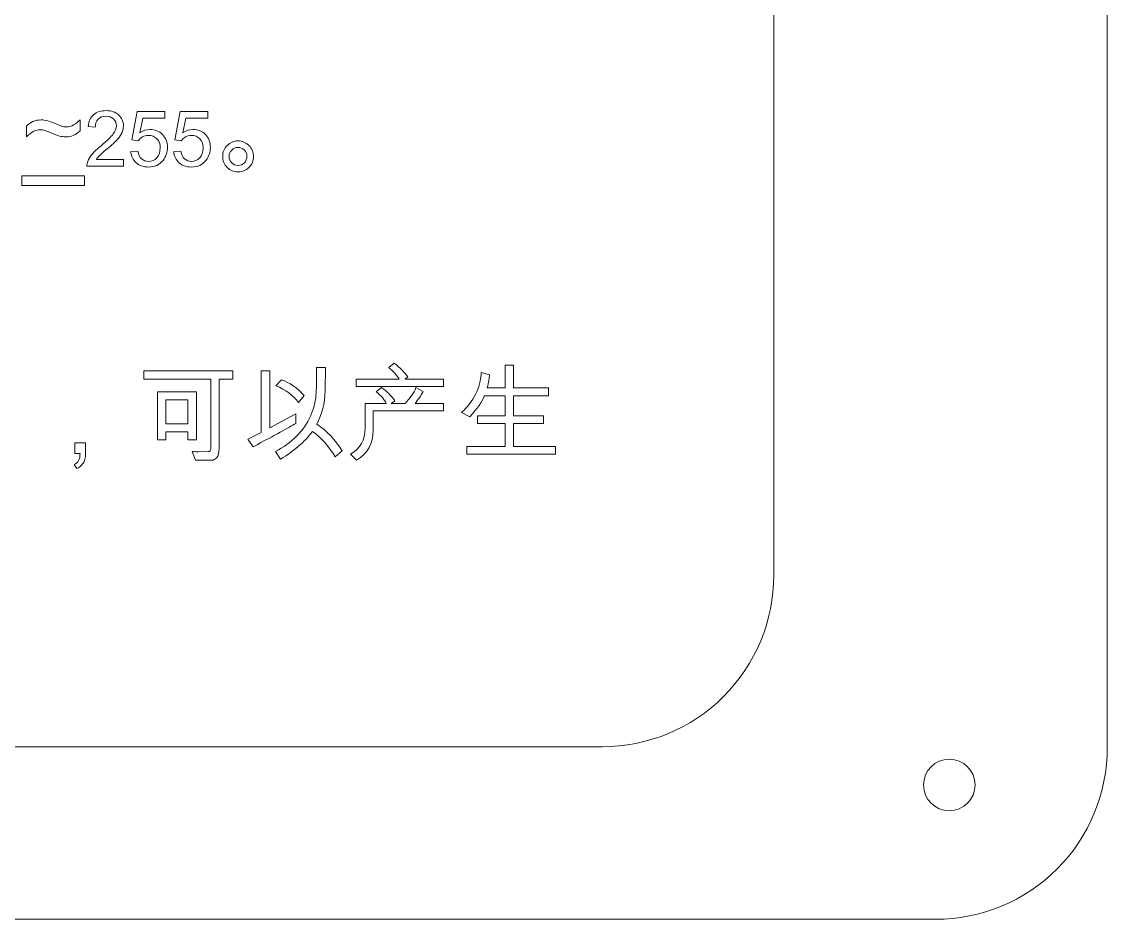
# Model space of a CAD drawing. Header units: millimetres. Extents: x 323 to 983, y 59 to 560.
# Drawn here: x 559.5 to 622.8, y 58.6 to 110.9 of the extents above; entities that cross this region are included whole.
import ezdxf

# ---------------------------------------------------------------- set-up
doc = ezdxf.new("R2010")
doc.units = ezdxf.units.MM
doc.header["$MEASUREMENT"] = 0
doc.layers.add('layer 1', color=7, linetype='Continuous')

msp = doc.modelspace()

# ---------------------------------------------------------------- linework, layer by layer
at = {"layer": 'layer 1', "color": 142, "lineweight": 9}
for points, knots in [([(332.7743, 558.5647), (332.7743, 558.5647), (612.7743, 558.5647), (612.7743, 558.5647), (612.7743, 558.5647), (615.4248, 558.5664), (617.9674, 557.5151), (619.8428, 555.6421), (619.8428, 555.6421), (621.7182, 553.7691), (622.7727, 551.2152), (622.7743, 548.5647), (622.7743, 548.5647), (622.7743, 548.5647), (622.7743, 68.5647), (622.7743, 68.5647), (622.7743, 68.5647), (622.776, 65.9143), (621.7247, 63.3717), (619.8517, 61.4963), (619.8517, 61.4963), (617.9787, 59.6209), (615.4248, 58.5664), (612.7743, 58.5647), (612.7743, 58.5647), (612.7743, 58.5647), (332.7743, 58.5647), (332.7743, 58.5647), (332.7743, 58.5647), (330.1239, 58.5631), (327.5813, 59.6144), (325.7059, 61.4873), (325.7059, 61.4873), (323.8305, 63.3603), (322.776, 65.9143), (322.7743, 68.5647), (322.7743, 68.5647), (322.7743, 68.5647), (322.7743, 548.5647), (322.7743, 548.5647), (322.7743, 548.5647), (322.7727, 551.2152), (323.824, 553.7578), (325.6969, 555.6332), (325.6969, 555.6332), (327.5699, 557.5086), (330.1239, 558.5631), (332.7743, 558.5647)], [0, 0, 0, 0, 0.0833333, 0.0833333, 0.0833333, 0.0833333, 0.1666667, 0.1666667, 0.1666667, 0.1666667, 0.25, 0.25, 0.25, 0.25, 0.3333333, 0.3333333, 0.3333333, 0.3333333, 0.4166667, 0.4166667, 0.4166667, 0.4166667, 0.5, 0.5, 0.5, 0.5, 0.5833333, 0.5833333, 0.5833333, 0.5833333, 0.6666667, 0.6666667, 0.6666667, 0.6666667, 0.75, 0.75, 0.75, 0.75, 0.8333333, 0.8333333, 0.8333333, 0.8333333, 0.9166667, 0.9166667, 0.9166667, 0.9166667, 1, 1, 1, 1]), ([(613.5702, 67.8908), (612.7418, 67.8908), (612.0702, 67.2193), (612.0702, 66.3908), (612.0702, 66.3908), (612.0702, 65.5624), (612.7418, 64.8908), (613.5702, 64.8908), (613.5702, 64.8908), (614.3986, 64.8908), (615.0702, 65.5624), (615.0702, 66.3908), (615.0702, 66.3908), (615.0702, 67.2193), (614.3986, 67.8908), (613.5702, 67.8908)], [0, 0, 0, 0, 0.25, 0.25, 0.25, 0.25, 0.5, 0.5, 0.5, 0.5, 0.75, 0.75, 0.75, 0.75, 1, 1, 1, 1]), ([(613.5702, 67.8908), (612.7418, 67.8908), (612.0702, 67.2193), (612.0702, 66.3908), (612.0702, 66.3908), (612.0702, 65.5624), (612.7418, 64.8908), (613.5702, 64.8908), (613.5702, 64.8908), (614.3986, 64.8908), (615.0702, 65.5624), (615.0702, 66.3908), (615.0702, 66.3908), (615.0702, 67.2193), (614.3986, 67.8908), (613.5702, 67.8908)], [0, 0, 0, 0, 0.25, 0.25, 0.25, 0.25, 0.5, 0.5, 0.5, 0.5, 0.75, 0.75, 0.75, 0.75, 1, 1, 1, 1]), ([(613.5702, 67.8908), (612.7418, 67.8908), (612.0702, 67.2193), (612.0702, 66.3908), (612.0702, 66.3908), (612.0702, 65.5624), (612.7418, 64.8908), (613.5702, 64.8908), (613.5702, 64.8908), (614.3986, 64.8908), (615.0702, 65.5624), (615.0702, 66.3908), (615.0702, 66.3908), (615.0702, 67.2193), (614.3986, 67.8908), (613.5702, 67.8908)], [0, 0, 0, 0, 0.25, 0.25, 0.25, 0.25, 0.5, 0.5, 0.5, 0.5, 0.75, 0.75, 0.75, 0.75, 1, 1, 1, 1]), ([(613.5702, 67.8908), (612.7418, 67.8908), (612.0702, 67.2193), (612.0702, 66.3908), (612.0702, 66.3908), (612.0702, 65.5624), (612.7418, 64.8908), (613.5702, 64.8908), (613.5702, 64.8908), (614.3986, 64.8908), (615.0702, 65.5624), (615.0702, 66.3908), (615.0702, 66.3908), (615.0702, 67.2193), (614.3986, 67.8908), (613.5702, 67.8908)], [0, 0, 0, 0, 0.25, 0.25, 0.25, 0.25, 0.5, 0.5, 0.5, 0.5, 0.75, 0.75, 0.75, 0.75, 1, 1, 1, 1]), ([(613.5702, 67.8908), (612.7418, 67.8908), (612.0702, 67.2193), (612.0702, 66.3908), (612.0702, 66.3908), (612.0702, 65.5624), (612.7418, 64.8908), (613.5702, 64.8908), (613.5702, 64.8908), (614.3986, 64.8908), (615.0702, 65.5624), (615.0702, 66.3908), (615.0702, 66.3908), (615.0702, 67.2193), (614.3986, 67.8908), (613.5702, 67.8908)], [0, 0, 0, 0, 0.25, 0.25, 0.25, 0.25, 0.5, 0.5, 0.5, 0.5, 0.75, 0.75, 0.75, 0.75, 1, 1, 1, 1]), ([(613.5702, 67.8908), (612.7418, 67.8908), (612.0702, 67.2193), (612.0702, 66.3908), (612.0702, 66.3908), (612.0702, 65.5624), (612.7418, 64.8908), (613.5702, 64.8908), (613.5702, 64.8908), (614.3986, 64.8908), (615.0702, 65.5624), (615.0702, 66.3908), (615.0702, 66.3908), (615.0702, 67.2193), (614.3986, 67.8908), (613.5702, 67.8908)], [0, 0, 0, 0, 0.25, 0.25, 0.25, 0.25, 0.5, 0.5, 0.5, 0.5, 0.75, 0.75, 0.75, 0.75, 1, 1, 1, 1]), ([(613.5702, 67.8908), (612.7418, 67.8908), (612.0702, 67.2193), (612.0702, 66.3908), (612.0702, 66.3908), (612.0702, 65.5624), (612.7418, 64.8908), (613.5702, 64.8908), (613.5702, 64.8908), (614.3986, 64.8908), (615.0702, 65.5624), (615.0702, 66.3908), (615.0702, 66.3908), (615.0702, 67.2193), (614.3986, 67.8908), (613.5702, 67.8908)], [0, 0, 0, 0, 0.25, 0.25, 0.25, 0.25, 0.5, 0.5, 0.5, 0.5, 0.75, 0.75, 0.75, 0.75, 1, 1, 1, 1]), ([(613.5702, 67.8908), (612.7418, 67.8908), (612.0702, 67.2193), (612.0702, 66.3908), (612.0702, 66.3908), (612.0702, 65.5624), (612.7418, 64.8908), (613.5702, 64.8908), (613.5702, 64.8908), (614.3986, 64.8908), (615.0702, 65.5624), (615.0702, 66.3908), (615.0702, 66.3908), (615.0702, 67.2193), (614.3986, 67.8908), (613.5702, 67.8908)], [0, 0, 0, 0, 0.25, 0.25, 0.25, 0.25, 0.5, 0.5, 0.5, 0.5, 0.75, 0.75, 0.75, 0.75, 1, 1, 1, 1]), ([(613.5702, 67.8908), (612.7418, 67.8908), (612.0702, 67.2193), (612.0702, 66.3908), (612.0702, 66.3908), (612.0702, 65.5624), (612.7418, 64.8908), (613.5702, 64.8908), (613.5702, 64.8908), (614.3986, 64.8908), (615.0702, 65.5624), (615.0702, 66.3908), (615.0702, 66.3908), (615.0702, 67.2193), (614.3986, 67.8908), (613.5702, 67.8908)], [0, 0, 0, 0, 0.25, 0.25, 0.25, 0.25, 0.5, 0.5, 0.5, 0.5, 0.75, 0.75, 0.75, 0.75, 1, 1, 1, 1]), ([(613.5702, 67.8908), (612.7418, 67.8908), (612.0702, 67.2193), (612.0702, 66.3908), (612.0702, 66.3908), (612.0702, 65.5624), (612.7418, 64.8908), (613.5702, 64.8908), (613.5702, 64.8908), (614.3986, 64.8908), (615.0702, 65.5624), (615.0702, 66.3908), (615.0702, 66.3908), (615.0702, 67.2193), (614.3986, 67.8908), (613.5702, 67.8908)], [0, 0, 0, 0, 0.25, 0.25, 0.25, 0.25, 0.5, 0.5, 0.5, 0.5, 0.75, 0.75, 0.75, 0.75, 1, 1, 1, 1]), ([(613.5702, 67.8908), (612.7418, 67.8908), (612.0702, 67.2193), (612.0702, 66.3908), (612.0702, 66.3908), (612.0702, 65.5624), (612.7418, 64.8908), (613.5702, 64.8908), (613.5702, 64.8908), (614.3986, 64.8908), (615.0702, 65.5624), (615.0702, 66.3908), (615.0702, 66.3908), (615.0702, 67.2193), (614.3986, 67.8908), (613.5702, 67.8908)], [0, 0, 0, 0, 0.25, 0.25, 0.25, 0.25, 0.5, 0.5, 0.5, 0.5, 0.75, 0.75, 0.75, 0.75, 1, 1, 1, 1]), ([(613.5702, 67.8908), (612.7418, 67.8908), (612.0702, 67.2193), (612.0702, 66.3908), (612.0702, 66.3908), (612.0702, 65.5624), (612.7418, 64.8908), (613.5702, 64.8908), (613.5702, 64.8908), (614.3986, 64.8908), (615.0702, 65.5624), (615.0702, 66.3908), (615.0702, 66.3908), (615.0702, 67.2193), (614.3986, 67.8908), (613.5702, 67.8908)], [0, 0, 0, 0, 0.25, 0.25, 0.25, 0.25, 0.5, 0.5, 0.5, 0.5, 0.75, 0.75, 0.75, 0.75, 1, 1, 1, 1]), ([(613.5702, 67.8908), (612.7418, 67.8908), (612.0702, 67.2193), (612.0702, 66.3908), (612.0702, 66.3908), (612.0702, 65.5624), (612.7418, 64.8908), (613.5702, 64.8908), (613.5702, 64.8908), (614.3986, 64.8908), (615.0702, 65.5624), (615.0702, 66.3908), (615.0702, 66.3908), (615.0702, 67.2193), (614.3986, 67.8908), (613.5702, 67.8908)], [0, 0, 0, 0, 0.25, 0.25, 0.25, 0.25, 0.5, 0.5, 0.5, 0.5, 0.75, 0.75, 0.75, 0.75, 1, 1, 1, 1]), ([(613.5702, 67.8908), (612.7418, 67.8908), (612.0702, 67.2193), (612.0702, 66.3908), (612.0702, 66.3908), (612.0702, 65.5624), (612.7418, 64.8908), (613.5702, 64.8908), (613.5702, 64.8908), (614.3986, 64.8908), (615.0702, 65.5624), (615.0702, 66.3908), (615.0702, 66.3908), (615.0702, 67.2193), (614.3986, 67.8908), (613.5702, 67.8908)], [0, 0, 0, 0, 0.25, 0.25, 0.25, 0.25, 0.5, 0.5, 0.5, 0.5, 0.75, 0.75, 0.75, 0.75, 1, 1, 1, 1]), ([(613.5702, 67.8908), (612.7418, 67.8908), (612.0702, 67.2193), (612.0702, 66.3908), (612.0702, 66.3908), (612.0702, 65.5624), (612.7418, 64.8908), (613.5702, 64.8908), (613.5702, 64.8908), (614.3986, 64.8908), (615.0702, 65.5624), (615.0702, 66.3908), (615.0702, 66.3908), (615.0702, 67.2193), (614.3986, 67.8908), (613.5702, 67.8908)], [0, 0, 0, 0, 0.25, 0.25, 0.25, 0.25, 0.5, 0.5, 0.5, 0.5, 0.75, 0.75, 0.75, 0.75, 1, 1, 1, 1]), ([(613.5702, 67.8908), (612.7418, 67.8908), (612.0702, 67.2193), (612.0702, 66.3908), (612.0702, 66.3908), (612.0702, 65.5624), (612.7418, 64.8908), (613.5702, 64.8908), (613.5702, 64.8908), (614.3986, 64.8908), (615.0702, 65.5624), (615.0702, 66.3908), (615.0702, 66.3908), (615.0702, 67.2192), (614.3986, 67.8908), (613.5702, 67.8908)], [0, 0, 0, 0, 0.25, 0.25, 0.25, 0.25, 0.5, 0.5, 0.5, 0.5, 0.75, 0.75, 0.75, 0.75, 1, 1, 1, 1]), ([(613.5702, 67.8908), (612.7418, 67.8908), (612.0702, 67.2193), (612.0702, 66.3908), (612.0702, 66.3908), (612.0702, 65.5624), (612.7418, 64.8908), (613.5702, 64.8908), (613.5702, 64.8908), (614.3986, 64.8908), (615.0702, 65.5624), (615.0702, 66.3908), (615.0702, 66.3908), (615.0702, 67.2192), (614.3986, 67.8908), (613.5702, 67.8908)], [0, 0, 0, 0, 0.25, 0.25, 0.25, 0.25, 0.5, 0.5, 0.5, 0.5, 0.75, 0.75, 0.75, 0.75, 1, 1, 1, 1]), ([(613.5702, 67.8908), (612.7418, 67.8908), (612.0702, 67.2193), (612.0702, 66.3908), (612.0702, 66.3908), (612.0702, 65.5624), (612.7418, 64.8908), (613.5702, 64.8908), (613.5702, 64.8908), (614.3986, 64.8908), (615.0702, 65.5624), (615.0702, 66.3908), (615.0702, 66.3908), (615.0702, 67.2192), (614.3986, 67.8908), (613.5702, 67.8908)], [0, 0, 0, 0, 0.25, 0.25, 0.25, 0.25, 0.5, 0.5, 0.5, 0.5, 0.75, 0.75, 0.75, 0.75, 1, 1, 1, 1]), ([(613.5702, 67.8908), (612.7418, 67.8908), (612.0702, 67.2193), (612.0702, 66.3908), (612.0702, 66.3908), (612.0702, 65.5624), (612.7418, 64.8908), (613.5702, 64.8908), (613.5702, 64.8908), (614.3986, 64.8908), (615.0702, 65.5624), (615.0702, 66.3908), (615.0702, 66.3908), (615.0702, 67.2192), (614.3986, 67.8908), (613.5702, 67.8908)], [0, 0, 0, 0, 0.25, 0.25, 0.25, 0.25, 0.5, 0.5, 0.5, 0.5, 0.75, 0.75, 0.75, 0.75, 1, 1, 1, 1]), ([(613.5702, 67.8908), (612.7418, 67.8908), (612.0702, 67.2193), (612.0702, 66.3908), (612.0702, 66.3908), (612.0702, 65.5624), (612.7418, 64.8908), (613.5702, 64.8908), (613.5702, 64.8908), (614.3986, 64.8908), (615.0702, 65.5624), (615.0702, 66.3908), (615.0702, 66.3908), (615.0702, 67.2192), (614.3986, 67.8908), (613.5702, 67.8908)], [0, 0, 0, 0, 0.25, 0.25, 0.25, 0.25, 0.5, 0.5, 0.5, 0.5, 0.75, 0.75, 0.75, 0.75, 1, 1, 1, 1]), ([(613.5702, 67.8908), (612.7418, 67.8908), (612.0702, 67.2193), (612.0702, 66.3908), (612.0702, 66.3908), (612.0702, 65.5624), (612.7418, 64.8908), (613.5702, 64.8908), (613.5702, 64.8908), (614.3986, 64.8908), (615.0702, 65.5624), (615.0702, 66.3908), (615.0702, 66.3908), (615.0702, 67.2192), (614.3986, 67.8908), (613.5702, 67.8908)], [0, 0, 0, 0, 0.25, 0.25, 0.25, 0.25, 0.5, 0.5, 0.5, 0.5, 0.75, 0.75, 0.75, 0.75, 1, 1, 1, 1])]:
    msp.add_open_spline(points, degree=3, knots=knots, dxfattribs=at)
at = {"layer": 'layer 1', "lineweight": 9}
for points, knots in [([(383.238, 160.7919), (383.238, 160.7919), (593.3409, 160.7919), (593.3409, 160.7919), (593.3409, 160.7919), (595.9914, 160.7935), (598.534, 159.7422), (600.4094, 157.8693), (600.4094, 157.8693), (602.2847, 155.9963), (603.3393, 153.4423), (603.3409, 150.7919), (603.3409, 150.7919), (603.3409, 150.7919), (603.3409, 78.6181), (603.3409, 78.6181), (603.3409, 78.6181), (603.3426, 75.9676), (602.2913, 73.425), (600.4183, 71.5496), (600.4183, 71.5496), (598.5453, 69.6743), (595.9914, 68.6198), (593.3409, 68.6181), (593.3409, 68.6181), (593.3409, 68.6181), (356.6204, 68.6181), (356.6204, 68.6181), (356.6204, 68.6181), (353.9699, 68.6164), (351.4273, 69.6677), (349.552, 71.5407), (349.552, 71.5407), (347.6766, 73.4137), (346.6221, 75.9676), (346.6204, 78.6181), (346.6204, 78.6181), (346.6204, 78.6181), (346.6204, 150.7919), (346.6204, 150.7919), (346.6204, 150.7919), (346.6188, 153.4423), (347.67, 155.9849), (349.543, 157.8603), (349.543, 157.8603), (351.416, 159.7357), (353.9699, 160.7902), (356.6204, 160.7919), (356.6204, 160.7919), (356.6204, 160.7919), (383.238, 160.7919), (383.238, 160.7919)], [0, 0, 0, 0, 0.0769231, 0.0769231, 0.0769231, 0.0769231, 0.1538462, 0.1538462, 0.1538462, 0.1538462, 0.2307692, 0.2307692, 0.2307692, 0.2307692, 0.3076923, 0.3076923, 0.3076923, 0.3076923, 0.3846154, 0.3846154, 0.3846154, 0.3846154, 0.4615385, 0.4615385, 0.4615385, 0.4615385, 0.5384615, 0.5384615, 0.5384615, 0.5384615, 0.6153846, 0.6153846, 0.6153846, 0.6153846, 0.6923077, 0.6923077, 0.6923077, 0.6923077, 0.7692308, 0.7692308, 0.7692308, 0.7692308, 0.8461538, 0.8461538, 0.8461538, 0.8461538, 0.9230769, 0.9230769, 0.9230769, 0.9230769, 1, 1, 1, 1]), ([(565.4505, 102.841), (565.4505, 102.841), (565.4505, 102.4608), (565.4505, 102.4608), (565.4505, 102.4608), (565.4505, 102.4608), (563.3213, 102.4608), (563.3213, 102.4608), (563.3213, 102.4608), (563.3183, 102.556), (563.3333, 102.6475), (563.367, 102.7353), (563.367, 102.7353), (563.421, 102.8808), (563.508, 103.0233), (563.6273, 103.1643), (563.6273, 103.1643), (563.7473, 103.3045), (563.9198, 103.4673), (564.1448, 103.6518), (564.1448, 103.6518), (564.495, 103.939), (564.732, 104.1663), (564.855, 104.3343), (564.855, 104.3343), (564.978, 104.5015), (565.0395, 104.6605), (565.0395, 104.8098), (565.0395, 104.8098), (565.0395, 104.9665), (564.9833, 105.0985), (564.8715, 105.2065), (564.8715, 105.2065), (564.759, 105.3138), (564.6128, 105.3678), (564.4328, 105.3678), (564.4328, 105.3678), (564.2423, 105.3678), (564.09, 105.3108), (563.976, 105.196), (563.976, 105.196), (563.8613, 105.082), (563.8035, 104.9238), (563.802, 104.722), (563.802, 104.722), (563.802, 104.722), (563.3955, 104.7633), (563.3955, 104.7633), (563.3955, 104.7633), (563.4233, 105.067), (563.5283, 105.298), (563.7098, 105.457), (563.7098, 105.457), (563.8913, 105.616), (564.1358, 105.6955), (564.4418, 105.6955), (564.4418, 105.6955), (564.7508, 105.6955), (564.9953, 105.6093), (565.1753, 105.4383), (565.1753, 105.4383), (565.356, 105.2665), (565.446, 105.0543), (565.446, 104.8008), (565.446, 104.8008), (565.446, 104.6718), (565.4198, 104.545), (565.3665, 104.4205), (565.3665, 104.4205), (565.314, 104.296), (565.2263, 104.1648), (565.104, 104.0275), (565.104, 104.0275), (564.9818, 103.8895), (564.7785, 103.7005), (564.4943, 103.4605), (564.4943, 103.4605), (564.2573, 103.261), (564.105, 103.126), (564.0375, 103.0548), (564.0375, 103.0548), (563.97, 102.9843), (563.9145, 102.913), (563.8703, 102.841), (563.8703, 102.841), (563.8703, 102.841), (565.4505, 102.841), (565.4505, 102.841)], [0, 0, 0, 0, 0.0454545, 0.0454545, 0.0454545, 0.0454545, 0.0909091, 0.0909091, 0.0909091, 0.0909091, 0.1363636, 0.1363636, 0.1363636, 0.1363636, 0.1818182, 0.1818182, 0.1818182, 0.1818182, 0.2272727, 0.2272727, 0.2272727, 0.2272727, 0.2727273, 0.2727273, 0.2727273, 0.2727273, 0.3181818, 0.3181818, 0.3181818, 0.3181818, 0.3636364, 0.3636364, 0.3636364, 0.3636364, 0.4090909, 0.4090909, 0.4090909, 0.4090909, 0.4545455, 0.4545455, 0.4545455, 0.4545455, 0.5, 0.5, 0.5, 0.5, 0.5454545, 0.5454545, 0.5454545, 0.5454545, 0.5909091, 0.5909091, 0.5909091, 0.5909091, 0.6363636, 0.6363636, 0.6363636, 0.6363636, 0.6818182, 0.6818182, 0.6818182, 0.6818182, 0.7272727, 0.7272727, 0.7272727, 0.7272727, 0.7727273, 0.7727273, 0.7727273, 0.7727273, 0.8181818, 0.8181818, 0.8181818, 0.8181818, 0.8636364, 0.8636364, 0.8636364, 0.8636364, 0.9090909, 0.9090909, 0.9090909, 0.9090909, 0.9545455, 0.9545455, 0.9545455, 0.9545455, 1, 1, 1, 1]), ([(565.8742, 103.3045), (565.8742, 103.3045), (566.2897, 103.3398), (566.2897, 103.3398), (566.2897, 103.3398), (566.3205, 103.1373), (566.3917, 102.9858), (566.5035, 102.8838), (566.5035, 102.8838), (566.616, 102.7818), (566.751, 102.7308), (566.9092, 102.7308), (566.9092, 102.7308), (567.0997, 102.7308), (567.261, 102.8028), (567.3922, 102.946), (567.3922, 102.946), (567.5242, 103.09), (567.5902, 103.2805), (567.5902, 103.5175), (567.5902, 103.5175), (567.5902, 103.7433), (567.5272, 103.921), (567.4005, 104.0515), (567.4005, 104.0515), (567.2737, 104.182), (567.108, 104.2473), (566.9025, 104.2473), (566.9025, 104.2473), (566.775, 104.2473), (566.6602, 104.218), (566.5575, 104.1603), (566.5575, 104.1603), (566.4547, 104.1025), (566.3745, 104.0275), (566.316, 103.9353), (566.316, 103.9353), (566.316, 103.9353), (565.9447, 103.9833), (565.9447, 103.9833), (565.9447, 103.9833), (565.9447, 103.9833), (566.2567, 105.6378), (566.2567, 105.6378), (566.2567, 105.6378), (566.2567, 105.6378), (567.8587, 105.6378), (567.8587, 105.6378), (567.8587, 105.6378), (567.8587, 105.6378), (567.8587, 105.2598), (567.8587, 105.2598), (567.8587, 105.2598), (567.8587, 105.2598), (566.5732, 105.2598), (566.5732, 105.2598), (566.5732, 105.2598), (566.5732, 105.2598), (566.3992, 104.3943), (566.3992, 104.3943), (566.3992, 104.3943), (566.5927, 104.5293), (566.796, 104.5968), (567.0082, 104.5968), (567.0082, 104.5968), (567.2895, 104.5968), (567.5265, 104.4993), (567.72, 104.3043), (567.72, 104.3043), (567.9135, 104.1093), (568.0102, 103.8588), (568.0102, 103.5528), (568.0102, 103.5528), (568.0102, 103.261), (567.9247, 103.009), (567.7552, 102.7968), (567.7552, 102.7968), (567.5482, 102.5365), (567.2662, 102.4061), (566.9092, 102.4061), (566.9092, 102.4061), (566.616, 102.4061), (566.3767, 102.4878), (566.1915, 102.652), (566.1915, 102.652), (566.0062, 102.8163), (565.9005, 103.0338), (565.8742, 103.3045)], [0, 0, 0, 0, 0.0454545, 0.0454545, 0.0454545, 0.0454545, 0.0909091, 0.0909091, 0.0909091, 0.0909091, 0.1363636, 0.1363636, 0.1363636, 0.1363636, 0.1818182, 0.1818182, 0.1818182, 0.1818182, 0.2272727, 0.2272727, 0.2272727, 0.2272727, 0.2727273, 0.2727273, 0.2727273, 0.2727273, 0.3181818, 0.3181818, 0.3181818, 0.3181818, 0.3636364, 0.3636364, 0.3636364, 0.3636364, 0.4090909, 0.4090909, 0.4090909, 0.4090909, 0.4545455, 0.4545455, 0.4545455, 0.4545455, 0.5, 0.5, 0.5, 0.5, 0.5454545, 0.5454545, 0.5454545, 0.5454545, 0.5909091, 0.5909091, 0.5909091, 0.5909091, 0.6363636, 0.6363636, 0.6363636, 0.6363636, 0.6818182, 0.6818182, 0.6818182, 0.6818182, 0.7272727, 0.7272727, 0.7272727, 0.7272727, 0.7727273, 0.7727273, 0.7727273, 0.7727273, 0.8181818, 0.8181818, 0.8181818, 0.8181818, 0.8636364, 0.8636364, 0.8636364, 0.8636364, 0.9090909, 0.9090909, 0.9090909, 0.9090909, 0.9545455, 0.9545455, 0.9545455, 0.9545455, 1, 1, 1, 1]), ([(568.3769, 103.3045), (568.3769, 103.3045), (568.7924, 103.3398), (568.7924, 103.3398), (568.7924, 103.3398), (568.8232, 103.1373), (568.8944, 102.9858), (569.0062, 102.8838), (569.0062, 102.8838), (569.1187, 102.7818), (569.2537, 102.7308), (569.4119, 102.7308), (569.4119, 102.7308), (569.6024, 102.7308), (569.7637, 102.8028), (569.8949, 102.946), (569.8949, 102.946), (570.0269, 103.09), (570.0929, 103.2805), (570.0929, 103.5175), (570.0929, 103.5175), (570.0929, 103.7433), (570.0299, 103.921), (569.9032, 104.0515), (569.9032, 104.0515), (569.7764, 104.182), (569.6107, 104.2473), (569.4052, 104.2473), (569.4052, 104.2473), (569.2777, 104.2473), (569.1629, 104.218), (569.0602, 104.1603), (569.0602, 104.1603), (568.9574, 104.1025), (568.8772, 104.0275), (568.8187, 103.9353), (568.8187, 103.9353), (568.8187, 103.9353), (568.4474, 103.9833), (568.4474, 103.9833), (568.4474, 103.9833), (568.4474, 103.9833), (568.7594, 105.6378), (568.7594, 105.6378), (568.7594, 105.6378), (568.7594, 105.6378), (570.3614, 105.6378), (570.3614, 105.6378), (570.3614, 105.6378), (570.3614, 105.6378), (570.3614, 105.2598), (570.3614, 105.2598), (570.3614, 105.2598), (570.3614, 105.2598), (569.0759, 105.2598), (569.0759, 105.2598), (569.0759, 105.2598), (569.0759, 105.2598), (568.9019, 104.3943), (568.9019, 104.3943), (568.9019, 104.3943), (569.0954, 104.5293), (569.2987, 104.5968), (569.5109, 104.5968), (569.5109, 104.5968), (569.7922, 104.5968), (570.0292, 104.4993), (570.2227, 104.3043), (570.2227, 104.3043), (570.4162, 104.1093), (570.5129, 103.8588), (570.5129, 103.5528), (570.5129, 103.5528), (570.5129, 103.261), (570.4274, 103.009), (570.2579, 102.7968), (570.2579, 102.7968), (570.0509, 102.5365), (569.7689, 102.4061), (569.4119, 102.4061), (569.4119, 102.4061), (569.1187, 102.4061), (568.8794, 102.4878), (568.6942, 102.652), (568.6942, 102.652), (568.5089, 102.8163), (568.4032, 103.0338), (568.3769, 103.3045)], [0, 0, 0, 0, 0.0454545, 0.0454545, 0.0454545, 0.0454545, 0.0909091, 0.0909091, 0.0909091, 0.0909091, 0.1363636, 0.1363636, 0.1363636, 0.1363636, 0.1818182, 0.1818182, 0.1818182, 0.1818182, 0.2272727, 0.2272727, 0.2272727, 0.2272727, 0.2727273, 0.2727273, 0.2727273, 0.2727273, 0.3181818, 0.3181818, 0.3181818, 0.3181818, 0.3636364, 0.3636364, 0.3636364, 0.3636364, 0.4090909, 0.4090909, 0.4090909, 0.4090909, 0.4545455, 0.4545455, 0.4545455, 0.4545455, 0.5, 0.5, 0.5, 0.5, 0.5454545, 0.5454545, 0.5454545, 0.5454545, 0.5909091, 0.5909091, 0.5909091, 0.5909091, 0.6363636, 0.6363636, 0.6363636, 0.6363636, 0.6818182, 0.6818182, 0.6818182, 0.6818182, 0.7272727, 0.7272727, 0.7272727, 0.7272727, 0.7727273, 0.7727273, 0.7727273, 0.7727273, 0.8181818, 0.8181818, 0.8181818, 0.8181818, 0.8636364, 0.8636364, 0.8636364, 0.8636364, 0.9090909, 0.9090909, 0.9090909, 0.9090909, 0.9545455, 0.9545455, 0.9545455, 0.9545455, 1, 1, 1, 1]), ([(559.8004, 104.1608), (559.8004, 104.1608), (559.8004, 104.7858), (559.8004, 104.7858), (559.8004, 104.7858), (560.016, 105.0306), (560.2983, 105.1525), (560.6483, 105.1525), (560.6483, 105.1525), (560.7713, 105.1525), (560.8994, 105.1348), (561.0327, 105.0993), (561.0327, 105.0993), (561.1671, 105.0639), (561.3588, 104.9931), (561.6067, 104.8868), (561.6067, 104.8868), (561.7473, 104.8275), (561.8525, 104.7889), (561.9223, 104.7712), (561.9223, 104.7712), (561.9931, 104.7525), (562.064, 104.7431), (562.1348, 104.7431), (562.1348, 104.7431), (562.2671, 104.7431), (562.4035, 104.7827), (562.5452, 104.8629), (562.5452, 104.8629), (562.6869, 104.942), (562.8119, 105.042), (562.9223, 105.1618), (562.9223, 105.1618), (562.9223, 105.1618), (562.9223, 104.515), (562.9223, 104.515), (562.9223, 104.515), (562.7921, 104.3931), (562.6598, 104.3045), (562.5275, 104.2493), (562.5275, 104.2493), (562.3942, 104.1941), (562.2442, 104.167), (562.0765, 104.167), (562.0765, 104.167), (561.9546, 104.167), (561.8379, 104.1806), (561.7275, 104.2098), (561.7275, 104.2098), (561.6171, 104.2379), (561.441, 104.3056), (561.1994, 104.4139), (561.1994, 104.4139), (560.9588, 104.5223), (560.7577, 104.5754), (560.5973, 104.5754), (560.5973, 104.5754), (560.4671, 104.5754), (560.3442, 104.5473), (560.2296, 104.492), (560.2296, 104.492), (560.114, 104.4358), (559.9713, 104.3254), (559.8004, 104.1608)], [0, 0, 0, 0, 0.0625, 0.0625, 0.0625, 0.0625, 0.125, 0.125, 0.125, 0.125, 0.1875, 0.1875, 0.1875, 0.1875, 0.25, 0.25, 0.25, 0.25, 0.3125, 0.3125, 0.3125, 0.3125, 0.375, 0.375, 0.375, 0.375, 0.4375, 0.4375, 0.4375, 0.4375, 0.5, 0.5, 0.5, 0.5, 0.5625, 0.5625, 0.5625, 0.5625, 0.625, 0.625, 0.625, 0.625, 0.6875, 0.6875, 0.6875, 0.6875, 0.75, 0.75, 0.75, 0.75, 0.8125, 0.8125, 0.8125, 0.8125, 0.875, 0.875, 0.875, 0.875, 0.9375, 0.9375, 0.9375, 0.9375, 1, 1, 1, 1]), ([(572.1241, 103.9285), (572.3721, 103.9285), (572.5846, 103.84), (572.7606, 103.6629), (572.7606, 103.6629), (572.9366, 103.4858), (573.0241, 103.2723), (573.0241, 103.0223), (573.0241, 103.0223), (573.0241, 102.7743), (572.9366, 102.5618), (572.7616, 102.3858), (572.7616, 102.3858), (572.5866, 102.2098), (572.3762, 102.1223), (572.1304, 102.1223), (572.1304, 102.1223), (571.8825, 102.1223), (571.67, 102.2098), (571.4939, 102.3858), (571.4939, 102.3858), (571.3179, 102.5618), (571.2304, 102.7743), (571.2304, 103.0223), (571.2304, 103.0223), (571.2304, 103.2723), (571.3179, 103.4858), (571.4929, 103.6629), (571.4929, 103.6629), (571.6679, 103.84), (571.8783, 103.9285), (572.1241, 103.9285)], [0, 0, 0, 0, 0.125, 0.125, 0.125, 0.125, 0.25, 0.25, 0.25, 0.25, 0.375, 0.375, 0.375, 0.375, 0.5, 0.5, 0.5, 0.5, 0.625, 0.625, 0.625, 0.625, 0.75, 0.75, 0.75, 0.75, 0.875, 0.875, 0.875, 0.875, 1, 1, 1, 1]), ([(572.1273, 102.5035), (572.2721, 102.5035), (572.3939, 102.5545), (572.495, 102.6577), (572.495, 102.6577), (572.596, 102.7608), (572.646, 102.8837), (572.646, 103.0285), (572.646, 103.0285), (572.646, 103.1733), (572.595, 103.2952), (572.4939, 103.3962), (572.4939, 103.3962), (572.3919, 103.4973), (572.27, 103.5473), (572.1273, 103.5473), (572.1273, 103.5473), (571.9846, 103.5473), (571.8627, 103.4973), (571.7606, 103.3962), (571.7606, 103.3962), (571.6596, 103.2952), (571.6085, 103.1733), (571.6085, 103.0285), (571.6085, 103.0285), (571.6085, 102.8837), (571.6585, 102.7608), (571.7596, 102.6577), (571.7596, 102.6577), (571.8606, 102.5545), (571.9825, 102.5035), (572.1273, 102.5035)], [0, 0, 0, 0, 0.125, 0.125, 0.125, 0.125, 0.25, 0.25, 0.25, 0.25, 0.375, 0.375, 0.375, 0.375, 0.5, 0.5, 0.5, 0.5, 0.625, 0.625, 0.625, 0.625, 0.75, 0.75, 0.75, 0.75, 0.875, 0.875, 0.875, 0.875, 1, 1, 1, 1]), ([(559.5348, 101.8926), (559.5348, 101.8926), (563.1848, 101.8926), (563.1848, 101.8926), (563.1848, 101.8926), (563.1848, 101.8926), (563.1848, 101.3244), (563.1848, 101.3244), (563.1848, 101.3244), (563.1848, 101.3244), (559.5348, 101.3244), (559.5348, 101.3244), (559.5348, 101.3244), (559.5348, 101.3244), (559.5348, 101.8926), (559.5348, 101.8926)], [0, 0, 0, 0, 0.25, 0.25, 0.25, 0.25, 0.5, 0.5, 0.5, 0.5, 0.75, 0.75, 0.75, 0.75, 1, 1, 1, 1]), ([(571.8172, 90.0432), (571.8172, 90.0432), (571.0234, 90.0432), (571.0234, 90.0432), (571.0234, 90.0432), (571.0234, 90.0432), (571.0234, 86.012), (571.0234, 86.012), (571.0234, 86.012), (571.0234, 85.7557), (570.9765, 85.5755), (570.8828, 85.4703), (570.8828, 85.4703), (570.789, 85.3651), (570.6953, 85.313), (570.5994, 85.313), (570.5994, 85.313), (570.5994, 85.313), (569.6442, 85.313), (569.6442, 85.313), (569.6442, 85.313), (569.6442, 85.313), (569.4609, 85.8317), (569.4609, 85.8317), (569.4609, 85.8317), (569.5869, 85.8182), (569.7036, 85.812), (569.8119, 85.814), (569.8119, 85.814), (569.8119, 85.814), (570.4067, 85.8255), (570.4067, 85.8255), (570.4067, 85.8255), (570.4901, 85.8255), (570.5317, 85.8755), (570.5317, 85.9755), (570.5317, 85.9755), (570.5317, 85.9755), (570.5317, 90.0432), (570.5317, 90.0432), (570.5317, 90.0432), (570.5317, 90.0432), (566.6442, 90.0432), (566.6442, 90.0432), (566.6442, 90.0432), (566.6442, 90.0432), (566.6442, 90.5192), (566.6442, 90.5192), (566.6442, 90.5192), (566.6442, 90.5192), (571.8172, 90.5192), (571.8172, 90.5192), (571.8172, 90.5192), (571.8172, 90.5192), (571.8172, 90.0432), (571.8172, 90.0432)], [0, 0, 0, 0, 0.0714286, 0.0714286, 0.0714286, 0.0714286, 0.1428571, 0.1428571, 0.1428571, 0.1428571, 0.2142857, 0.2142857, 0.2142857, 0.2142857, 0.2857143, 0.2857143, 0.2857143, 0.2857143, 0.3571429, 0.3571429, 0.3571429, 0.3571429, 0.4285714, 0.4285714, 0.4285714, 0.4285714, 0.5, 0.5, 0.5, 0.5, 0.5714286, 0.5714286, 0.5714286, 0.5714286, 0.6428571, 0.6428571, 0.6428571, 0.6428571, 0.7142857, 0.7142857, 0.7142857, 0.7142857, 0.7857143, 0.7857143, 0.7857143, 0.7857143, 0.8571429, 0.8571429, 0.8571429, 0.8571429, 0.9285714, 0.9285714, 0.9285714, 0.9285714, 1, 1, 1, 1]), ([(575.488, 87.4682), (575.1078, 87.2359), (574.2786, 86.7797), (573.0005, 86.1005), (573.0005, 86.1005), (573.0005, 86.1005), (572.6932, 86.537), (572.6932, 86.537), (572.6932, 86.537), (572.6932, 86.537), (573.4744, 86.937), (573.4744, 86.937), (573.4744, 86.937), (573.4744, 86.937), (573.4744, 90.5192), (573.4744, 90.5192), (573.4744, 90.5192), (573.4744, 90.5192), (573.9807, 90.5192), (573.9807, 90.5192), (573.9807, 90.5192), (573.9807, 90.5192), (573.9807, 87.2057), (573.9807, 87.2057), (573.9807, 87.2057), (573.9807, 87.2057), (575.488, 88.0203), (575.488, 88.0203), (575.488, 88.0203), (575.488, 88.0203), (575.488, 87.4682), (575.488, 87.4682)], [0, 0, 0, 0, 0.125, 0.125, 0.125, 0.125, 0.25, 0.25, 0.25, 0.25, 0.375, 0.375, 0.375, 0.375, 0.5, 0.5, 0.5, 0.5, 0.625, 0.625, 0.625, 0.625, 0.75, 0.75, 0.75, 0.75, 0.875, 0.875, 0.875, 0.875, 1, 1, 1, 1]), ([(578.1859, 85.8567), (578.1859, 85.8567), (577.7797, 85.5203), (577.7797, 85.5203), (577.7797, 85.5203), (577.4276, 86.1255), (576.989, 86.6182), (576.4619, 87.0005), (576.4619, 87.0005), (576.0036, 86.3807), (575.3838, 85.8432), (574.6005, 85.389), (574.6005, 85.389), (574.6005, 85.389), (574.3005, 85.8317), (574.3005, 85.8317), (574.3005, 85.8317), (574.7755, 86.0745), (575.188, 86.3703), (575.5401, 86.7203), (575.5401, 86.7203), (575.8922, 87.0703), (576.1609, 87.4567), (576.3453, 87.8797), (576.3453, 87.8797), (576.5307, 88.3026), (576.6369, 88.7026), (576.6651, 89.0776), (576.6651, 89.0776), (576.6922, 89.4526), (576.7057, 90.0015), (576.7057, 90.7245), (576.7057, 90.7245), (576.7057, 90.7245), (577.2182, 90.7245), (577.2182, 90.7245), (577.2182, 90.7245), (577.2182, 90.7245), (577.1942, 89.3692), (577.1942, 89.3692), (577.1942, 89.3692), (577.1817, 88.6265), (577.0213, 87.9786), (576.7119, 87.4255), (576.7119, 87.4255), (577.3078, 87.0245), (577.7994, 86.5015), (578.1859, 85.8567)], [0, 0, 0, 0, 0.0833333, 0.0833333, 0.0833333, 0.0833333, 0.1666667, 0.1666667, 0.1666667, 0.1666667, 0.25, 0.25, 0.25, 0.25, 0.3333333, 0.3333333, 0.3333333, 0.3333333, 0.4166667, 0.4166667, 0.4166667, 0.4166667, 0.5, 0.5, 0.5, 0.5, 0.5833333, 0.5833333, 0.5833333, 0.5833333, 0.6666667, 0.6666667, 0.6666667, 0.6666667, 0.75, 0.75, 0.75, 0.75, 0.8333333, 0.8333333, 0.8333333, 0.8333333, 0.9166667, 0.9166667, 0.9166667, 0.9166667, 1, 1, 1, 1]), ([(584.088, 89.613), (584.088, 89.613), (579.0005, 89.613), (579.0005, 89.613), (579.0005, 89.613), (579.0005, 89.613), (579.0005, 90.0432), (579.0005, 90.0432), (579.0005, 90.0432), (579.0005, 90.0432), (581.5119, 90.0432), (581.5119, 90.0432), (581.5119, 90.0432), (581.3578, 90.3078), (581.1557, 90.5328), (580.9047, 90.7182), (580.9047, 90.7182), (580.9047, 90.7182), (581.2317, 90.9807), (581.2317, 90.9807), (581.2317, 90.9807), (581.5911, 90.689), (581.8557, 90.4151), (582.0255, 90.1567), (582.0255, 90.1567), (582.0255, 90.1567), (581.863, 90.0557), (581.863, 90.0557), (581.863, 90.0557), (581.863, 90.0557), (581.863, 90.0432), (581.863, 90.0432), (581.863, 90.0432), (581.863, 90.0432), (584.088, 90.0432), (584.088, 90.0432), (584.088, 90.0432), (584.088, 90.0432), (584.088, 89.613), (584.088, 89.613)], [0, 0, 0, 0, 0.1, 0.1, 0.1, 0.1, 0.2, 0.2, 0.2, 0.2, 0.3, 0.3, 0.3, 0.3, 0.4, 0.4, 0.4, 0.4, 0.5, 0.5, 0.5, 0.5, 0.6, 0.6, 0.6, 0.6, 0.7, 0.7, 0.7, 0.7, 0.8, 0.8, 0.8, 0.8, 0.9, 0.9, 0.9, 0.9, 1, 1, 1, 1]), ([(590.6192, 85.664), (590.6192, 85.664), (585.4609, 85.664), (585.4609, 85.664), (585.4609, 85.664), (585.4609, 85.664), (585.4609, 86.1192), (585.4609, 86.1192), (585.4609, 86.1192), (585.4609, 86.1192), (587.6922, 86.1192), (587.6922, 86.1192), (587.6922, 86.1192), (587.6922, 86.1192), (587.6922, 87.4495), (587.6922, 87.4495), (587.6922, 87.4495), (587.6922, 87.4495), (586.0744, 87.4495), (586.0744, 87.4495), (586.0744, 87.4495), (586.0744, 87.4495), (586.0744, 87.9067), (586.0744, 87.9067), (586.0744, 87.9067), (586.0744, 87.9067), (587.6922, 87.9067), (587.6922, 87.9067), (587.6922, 87.9067), (587.6922, 87.9067), (587.6922, 89.0765), (587.6922, 89.0765), (587.6922, 89.0765), (587.6922, 89.0765), (586.4744, 89.0765), (586.4744, 89.0765), (586.4744, 89.0765), (586.3526, 88.7265), (586.0713, 88.3172), (585.6317, 87.8495), (585.6317, 87.8495), (585.6317, 87.8495), (585.1557, 88.1057), (585.1557, 88.1057), (585.1557, 88.1057), (585.8557, 88.7317), (586.2369, 89.5078), (586.3005, 90.4307), (586.3005, 90.4307), (586.3005, 90.4307), (586.7734, 90.288), (586.7734, 90.288), (586.7734, 90.288), (586.7734, 90.1265), (586.7297, 89.8745), (586.6422, 89.5307), (586.6422, 89.5307), (586.6422, 89.5307), (587.6922, 89.5307), (587.6922, 89.5307), (587.6922, 89.5307), (587.6922, 89.5307), (587.6922, 90.864), (587.6922, 90.864), (587.6922, 90.864), (587.6922, 90.864), (588.1682, 90.864), (588.1682, 90.864), (588.1682, 90.864), (588.1682, 90.864), (588.1682, 89.5307), (588.1682, 89.5307), (588.1682, 89.5307), (588.1682, 89.5307), (590.2192, 89.5307), (590.2192, 89.5307), (590.2192, 89.5307), (590.2192, 89.5307), (590.2192, 89.0765), (590.2192, 89.0765), (590.2192, 89.0765), (590.2192, 89.0765), (588.1682, 89.0765), (588.1682, 89.0765), (588.1682, 89.0765), (588.1682, 89.0765), (588.1682, 87.9067), (588.1682, 87.9067), (588.1682, 87.9067), (588.1682, 87.9067), (589.9255, 87.9067), (589.9255, 87.9067), (589.9255, 87.9067), (589.9255, 87.9067), (589.9255, 87.4495), (589.9255, 87.4495), (589.9255, 87.4495), (589.9255, 87.4495), (588.1682, 87.4495), (588.1682, 87.4495), (588.1682, 87.4495), (588.1682, 87.4495), (588.1682, 86.1192), (588.1682, 86.1192), (588.1682, 86.1192), (588.1682, 86.1192), (590.6192, 86.1192), (590.6192, 86.1192), (590.6192, 86.1192), (590.6192, 86.1192), (590.6192, 85.664), (590.6192, 85.664)], [0, 0, 0, 0, 0.0357143, 0.0357143, 0.0357143, 0.0357143, 0.0714286, 0.0714286, 0.0714286, 0.0714286, 0.1071429, 0.1071429, 0.1071429, 0.1071429, 0.1428571, 0.1428571, 0.1428571, 0.1428571, 0.1785714, 0.1785714, 0.1785714, 0.1785714, 0.2142857, 0.2142857, 0.2142857, 0.2142857, 0.25, 0.25, 0.25, 0.25, 0.2857143, 0.2857143, 0.2857143, 0.2857143, 0.3214286, 0.3214286, 0.3214286, 0.3214286, 0.3571429, 0.3571429, 0.3571429, 0.3571429, 0.3928571, 0.3928571, 0.3928571, 0.3928571, 0.4285714, 0.4285714, 0.4285714, 0.4285714, 0.4642857, 0.4642857, 0.4642857, 0.4642857, 0.5, 0.5, 0.5, 0.5, 0.5357143, 0.5357143, 0.5357143, 0.5357143, 0.5714286, 0.5714286, 0.5714286, 0.5714286, 0.6071429, 0.6071429, 0.6071429, 0.6071429, 0.6428571, 0.6428571, 0.6428571, 0.6428571, 0.6785714, 0.6785714, 0.6785714, 0.6785714, 0.7142857, 0.7142857, 0.7142857, 0.7142857, 0.75, 0.75, 0.75, 0.75, 0.7857143, 0.7857143, 0.7857143, 0.7857143, 0.8214286, 0.8214286, 0.8214286, 0.8214286, 0.8571429, 0.8571429, 0.8571429, 0.8571429, 0.8928571, 0.8928571, 0.8928571, 0.8928571, 0.9285714, 0.9285714, 0.9285714, 0.9285714, 0.9642857, 0.9642857, 0.9642857, 0.9642857, 1, 1, 1, 1]), ([(575.9859, 89.088), (575.9859, 89.088), (575.6494, 88.6765), (575.6494, 88.6765), (575.6494, 88.6765), (575.3286, 89.0953), (574.889, 89.4245), (574.3317, 89.662), (574.3317, 89.662), (574.3317, 89.662), (574.6609, 90.0067), (574.6609, 90.0067), (574.6609, 90.0067), (575.1328, 89.8422), (575.5744, 89.5359), (575.9859, 89.088)], [0, 0, 0, 0, 0.25, 0.25, 0.25, 0.25, 0.5, 0.5, 0.5, 0.5, 0.75, 0.75, 0.75, 0.75, 1, 1, 1, 1]), ([(569.6984, 86.5067), (569.6984, 86.5067), (569.2047, 86.5067), (569.2047, 86.5067), (569.2047, 86.5067), (569.2047, 86.5067), (569.2047, 86.9703), (569.2047, 86.9703), (569.2047, 86.9703), (569.2047, 86.9703), (567.9109, 86.9703), (567.9109, 86.9703), (567.9109, 86.9703), (567.9109, 86.9703), (567.9109, 86.5067), (567.9109, 86.5067), (567.9109, 86.5067), (567.9109, 86.5067), (567.438, 86.5067), (567.438, 86.5067), (567.438, 86.5067), (567.438, 86.5067), (567.438, 89.3078), (567.438, 89.3078), (567.438, 89.3078), (567.438, 89.3078), (569.6984, 89.3078), (569.6984, 89.3078), (569.6984, 89.3078), (569.6984, 89.3078), (569.6984, 86.5067), (569.6984, 86.5067)], [0, 0, 0, 0, 0.125, 0.125, 0.125, 0.125, 0.25, 0.25, 0.25, 0.25, 0.375, 0.375, 0.375, 0.375, 0.5, 0.5, 0.5, 0.5, 0.625, 0.625, 0.625, 0.625, 0.75, 0.75, 0.75, 0.75, 0.875, 0.875, 0.875, 0.875, 1, 1, 1, 1]), ([(584.088, 88.2005), (584.088, 88.2005), (580.0047, 88.2005), (580.0047, 88.2005), (580.0047, 88.2005), (580.0047, 88.2005), (580.0047, 87.0557), (580.0047, 87.0557), (580.0047, 87.0557), (580.0047, 86.3026), (579.6817, 85.7245), (579.0369, 85.3193), (579.0369, 85.3193), (579.0369, 85.3193), (578.6859, 85.6765), (578.6859, 85.6765), (578.6859, 85.6765), (579.2494, 85.9974), (579.5317, 86.5036), (579.5317, 87.1932), (579.5317, 87.1932), (579.5317, 87.1932), (579.5317, 88.6307), (579.5317, 88.6307), (579.5317, 88.6307), (579.5317, 88.6307), (580.7557, 88.6307), (580.7557, 88.6307), (580.7557, 88.6307), (580.6536, 88.8505), (580.463, 89.0765), (580.1817, 89.3078), (580.1817, 89.3078), (580.1817, 89.3078), (580.4807, 89.5578), (580.4807, 89.5578), (580.4807, 89.5578), (580.7755, 89.3651), (581.038, 89.1047), (581.2682, 88.7765), (581.2682, 88.7765), (581.2682, 88.7765), (581.0547, 88.6307), (581.0547, 88.6307), (581.0547, 88.6307), (581.0547, 88.6307), (581.863, 88.6307), (581.863, 88.6307), (581.863, 88.6307), (582.1526, 88.9255), (582.3619, 89.2317), (582.4922, 89.5495), (582.4922, 89.5495), (582.4922, 89.5495), (582.9067, 89.3265), (582.9067, 89.3265), (582.9067, 89.3265), (582.7744, 89.0703), (582.6182, 88.838), (582.4369, 88.6307), (582.4369, 88.6307), (582.4369, 88.6307), (584.088, 88.6307), (584.088, 88.6307), (584.088, 88.6307), (584.088, 88.6307), (584.088, 88.2005), (584.088, 88.2005)], [0, 0, 0, 0, 0.0588235, 0.0588235, 0.0588235, 0.0588235, 0.1176471, 0.1176471, 0.1176471, 0.1176471, 0.1764706, 0.1764706, 0.1764706, 0.1764706, 0.2352941, 0.2352941, 0.2352941, 0.2352941, 0.2941176, 0.2941176, 0.2941176, 0.2941176, 0.3529412, 0.3529412, 0.3529412, 0.3529412, 0.4117647, 0.4117647, 0.4117647, 0.4117647, 0.4705882, 0.4705882, 0.4705882, 0.4705882, 0.5294118, 0.5294118, 0.5294118, 0.5294118, 0.5882353, 0.5882353, 0.5882353, 0.5882353, 0.6470588, 0.6470588, 0.6470588, 0.6470588, 0.7058824, 0.7058824, 0.7058824, 0.7058824, 0.7647059, 0.7647059, 0.7647059, 0.7647059, 0.8235294, 0.8235294, 0.8235294, 0.8235294, 0.8823529, 0.8823529, 0.8823529, 0.8823529, 0.9411765, 0.9411765, 0.9411765, 0.9411765, 1, 1, 1, 1]), ([(569.2047, 87.4432), (569.2047, 87.4432), (569.2047, 88.8317), (569.2047, 88.8317), (569.2047, 88.8317), (569.2047, 88.8317), (567.9109, 88.8317), (567.9109, 88.8317), (567.9109, 88.8317), (567.9109, 88.8317), (567.9109, 87.4432), (567.9109, 87.4432), (567.9109, 87.4432), (567.9109, 87.4432), (569.2047, 87.4432), (569.2047, 87.4432)], [0, 0, 0, 0, 0.25, 0.25, 0.25, 0.25, 0.5, 0.5, 0.5, 0.5, 0.75, 0.75, 0.75, 0.75, 1, 1, 1, 1]), ([(563.239, 85.713), (563.239, 85.4547), (563.189, 85.2568), (563.0911, 85.1213), (563.0911, 85.1213), (562.9922, 84.9849), (562.8703, 84.888), (562.7255, 84.8307), (562.7255, 84.8307), (562.7255, 84.8307), (562.5765, 85.063), (562.5765, 85.063), (562.5765, 85.063), (562.8047, 85.1609), (562.9192, 85.3776), (562.9213, 85.713), (562.9213, 85.713), (562.9213, 85.713), (562.613, 85.713), (562.613, 85.713), (562.613, 85.713), (562.613, 85.713), (562.613, 86.339), (562.613, 86.339), (562.613, 86.339), (562.613, 86.339), (563.239, 86.339), (563.239, 86.339), (563.239, 86.339), (563.239, 86.339), (563.239, 85.713), (563.239, 85.713)], [0, 0, 0, 0, 0.125, 0.125, 0.125, 0.125, 0.25, 0.25, 0.25, 0.25, 0.375, 0.375, 0.375, 0.375, 0.5, 0.5, 0.5, 0.5, 0.625, 0.625, 0.625, 0.625, 0.75, 0.75, 0.75, 0.75, 0.875, 0.875, 0.875, 0.875, 1, 1, 1, 1])]:
    msp.add_open_spline(points, degree=3, knots=knots, dxfattribs=at)
at = {"layer": 'layer 1', "color": 142, "lineweight": 9}
for points in [[(613.5702, 67.8908), (613.5702, 67.8908), (613.5702, 67.8908), (613.5702, 67.8908)], [(613.5702, 67.8908), (613.5702, 67.8908), (613.5702, 67.8908), (613.5702, 67.8908)], [(612.0702, 66.3908), (612.0702, 66.3908), (612.0702, 66.3908), (612.0702, 66.3908)], [(615.0702, 66.3908), (615.0702, 66.3908), (615.0702, 66.3908), (615.0702, 66.3908)], [(613.5702, 64.8908), (613.5702, 64.8908), (613.5702, 64.8908), (613.5702, 64.8908)]]:
    msp.add_open_spline(points, degree=3, dxfattribs=at)

doc.saveas('drawing.dxf')
